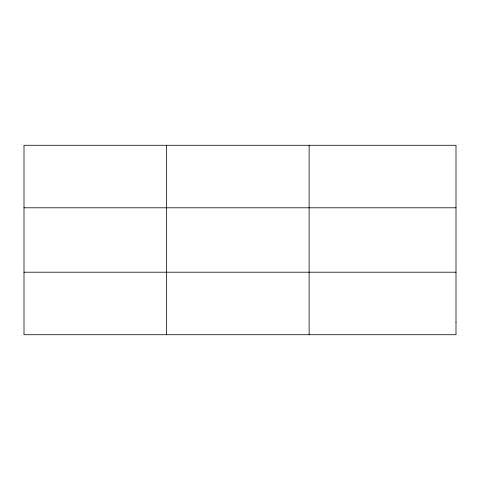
<?xml version="1.0" encoding="UTF-8"?>
<svg xmlns="http://www.w3.org/2000/svg" width="480" height="480" viewBox="0 0 480 480"><rect width="100%" height="100%" fill="white"/><g stroke="black" fill="none" stroke-linecap="round" stroke-linejoin="round"><path stroke-width="0.72" d="M166.56 334.722L166.56 145.278M309.12 334.722L309.12 145.278M24 207.798L456 207.798M24 272.202L456 272.202M456 322.218L456 334.722L24 334.722L24 145.278L456 145.278L456 322.218"/></g></svg>
